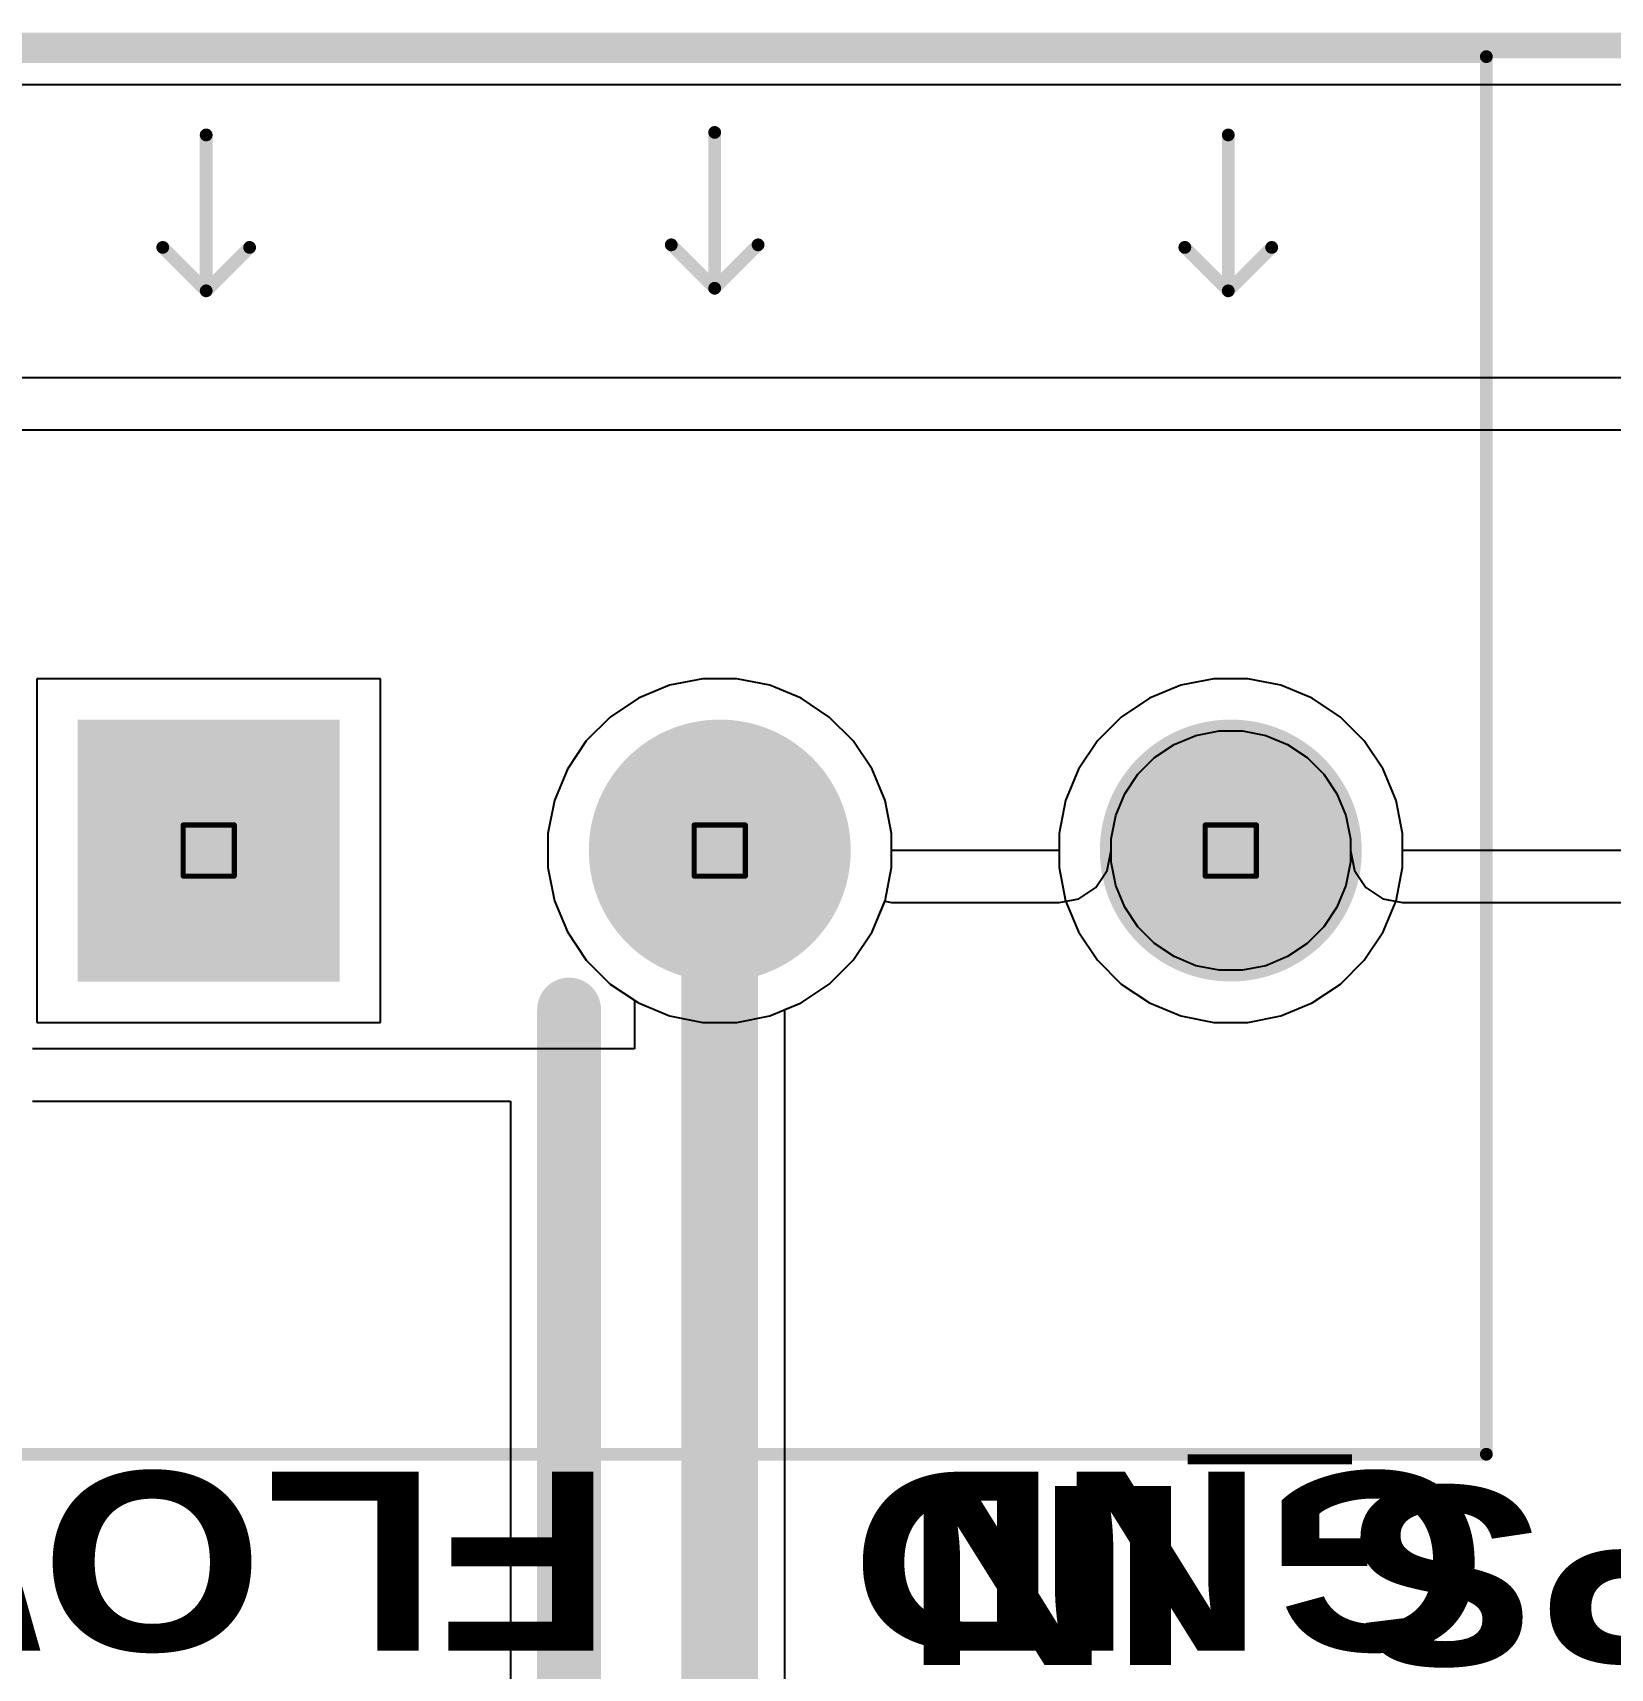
# Model space of a CAD drawing. Header units: inches. Extents: x -25 to 209, y 65 to 158.
# Drawn here: x 28.96 to 44.64, y 103.19 to 119.45 of the extents above; entities that cross this region are included whole.
import ezdxf

# ---------------------------------------------------------------- set-up
doc = ezdxf.new("R2010")
doc.units = ezdxf.units.IN
for name, color, linetype in [('Board Outline', 216, 'Continuous'), ('Bottom Layer', 5, 'Continuous'), ('Bottom Solder', 6, 'Continuous'), ('Drill Drawing', 1, 'Continuous'), ('Multi-Layer', 9, 'Continuous'), ('Pad Holes', 156, 'Continuous'), ('Top Layer', 1, 'Continuous'), ('Top Overlay', 2, 'Continuous'), ('Top Solder', 216, 'Continuous')]:
    doc.layers.add(name, color=color, linetype=linetype)
doc.styles.add('Arial Black_Bold', font='', dxfattribs={"height": 0.2})
doc.styles.get('Arial Black_Bold').set_extended_font_data('Arial Black', bold=True)

# ---------------------------------------------------------------- blocks, each defined once
blk = doc.blocks.new('TB008A_508_03BE_2')
at = {"layer": 'Bottom Layer'}
blk.add_hatch(color=5, dxfattribs=at).paths.add_polyline_path([(-1.20000014, 1.20000014), (1.20000014, 1.20000014), (1.20000014, -1.20000014), (-1.20000014, -1.20000014)])
h = blk.add_hatch(color=5, dxfattribs=at)
edge = h.paths.add_edge_path()
edge.add_arc((5.08000254, 0), 1.20000014, 0, 360)
h = blk.add_hatch(color=5, dxfattribs=at)
edge = h.paths.add_edge_path()
edge.add_arc((10.16, 0), 1.20000014, 0, 360)
at = {"layer": 'Bottom Solder'}
blk.add_hatch(color=6, dxfattribs=at).paths.add_polyline_path([(-1.30160014, 1.30160014), (1.30160014, 1.30160014), (1.30160014, -1.30160014), (-1.30160014, -1.30160014)])
h = blk.add_hatch(color=6, dxfattribs=at)
edge = h.paths.add_edge_path()
edge.add_arc((5.08000254, 0), 1.30160014, 0, 360)
h = blk.add_hatch(color=6, dxfattribs=at)
edge = h.paths.add_edge_path()
edge.add_arc((10.16, 0), 1.30160014, 0, 360)
at = {"layer": 'Multi-Layer'}
h = blk.add_hatch(color=9, dxfattribs=at)
edge = h.paths.add_edge_path()
edge.add_arc((5.08000254, 0), 1.20000014, 0, 360)
h = blk.add_hatch(color=9, dxfattribs=at)
edge = h.paths.add_edge_path()
edge.add_arc((10.16, 0), 1.20000014, 0, 360)
at = {"layer": 'Pad Holes'}
h = blk.add_hatch(color=7, dxfattribs=at)
edge = h.paths.add_edge_path()
edge.add_arc((0, 0), 0.7999984, 0, 360)
h = blk.add_hatch(color=7, dxfattribs=at)
edge = h.paths.add_edge_path()
edge.add_arc((5.08000254, 0), 0.7999984, 0, 360)
h = blk.add_hatch(color=7, dxfattribs=at)
edge = h.paths.add_edge_path()
edge.add_arc((10.16, 0), 0.7999984, 0, 360)
at = {"layer": 'Top Layer'}
blk.add_hatch(color=1, dxfattribs=at).paths.add_polyline_path([(-1.20000014, 1.20000014), (1.20000014, 1.20000014), (1.20000014, -1.20000014), (-1.20000014, -1.20000014)])
h = blk.add_hatch(color=1, dxfattribs=at)
edge = h.paths.add_edge_path()
edge.add_arc((5.08000254, 0), 1.20000014, 0, 360)
h = blk.add_hatch(color=1, dxfattribs=at)
edge = h.paths.add_edge_path()
edge.add_arc((10.16, 0), 1.20000014, 0, 360)
at = {"layer": 'Top Solder'}
blk.add_hatch(color=216, dxfattribs=at).paths.add_polyline_path([(-1.30160014, 1.30160014), (1.30160014, 1.30160014), (1.30160014, -1.30160014), (-1.30160014, -1.30160014)])
h = blk.add_hatch(color=216, dxfattribs=at)
edge = h.paths.add_edge_path()
edge.add_arc((5.08000254, 0), 1.30160014, 0, 360)
h = blk.add_hatch(color=216, dxfattribs=at)
edge = h.paths.add_edge_path()
edge.add_arc((10.16, 0), 1.30160014, 0, 360)
at = {"layer": 'Top Overlay'}
for points in [[(-2.54, 7.88999946, 0.127, 0.127, 0), (12.7, 7.88999946, 0.127, 0.127, 0)], [(-2.54, -6.000000699999999, 0.127, 0.127, 0), (-2.54, 7.88999946, 0.127, 0.127, 0)], [(12.7, -6.000000699999999, 0.127, 0.127, 0), (12.7, 7.88999946, 0.127, 0.127, 0)], [(-0.0254, 5.5626, 0.127, 0.127, 0), (-0.0254, 7.112, 0.127, 0.127, 0)], [(5.02919746, 7.1374, 0.127, 0.127, 0), (5.0292, 5.58799746, 0.127, 0.127, 0)], [(10.1346, 5.5626, 0.127, 0.127, 0), (10.1346, 7.112, 0.127, 0.127, 0)], [(-0.4571999999999999, 5.9944, 0.127, 0.127, 0), (-0.0254, 5.5626, 0.127, 0.127, 0)], [(-0.0254, 5.5626, 0.127, 0.127, 0), (0.4064, 5.9944, 0.127, 0.127, 0)], [(4.597399999999999, 6.019799999999999, 0.127, 0.127, 0), (5.0292, 5.58799746, 0.127, 0.127, 0)], [(5.0292, 5.58799746, 0.127, 0.127, 0), (5.46100254, 6.019799999999999, 0.127, 0.127, 0)], [(9.7028, 5.9944, 0.127, 0.127, 0), (10.1346, 5.5626, 0.127, 0.127, 0)], [(10.1346, 5.5626, 0.127, 0.127, 0), (10.5664, 5.9944, 0.127, 0.127, 0)], [(-2.54, -6.000000699999999, 0.127, 0.127, 0), (12.7, -6.000000699999999, 0.127, 0.127, 0)]]:
    blk.add_lwpolyline(points, format="xyseb", dxfattribs=at)
for points in [[(-2.57175, 7.88999946, 0.0635, 0.0635, 1), (-2.50825, 7.88999946, 0.0635, 0.0635, 1)], [(-2.57175, 7.88999946, 0.0635, 0.0635, 1), (-2.50825, 7.88999946, 0.0635, 0.0635, 1)], [(12.66825, 7.88999946, 0.0635, 0.0635, 1), (12.73175, 7.88999946, 0.0635, 0.0635, 1)], [(12.66825, 7.88999946, 0.0635, 0.0635, 1), (12.73175, 7.88999946, 0.0635, 0.0635, 1)], [(-0.05714999999999999, 7.112, 0.0635, 0.0635, 1), (0.00635, 7.112, 0.0635, 0.0635, 1)], [(4.99744746, 7.1374, 0.0635, 0.0635, 1), (5.06094746, 7.1374, 0.0635, 0.0635, 1)], [(10.10285, 7.112, 0.0635, 0.0635, 1), (10.16635, 7.112, 0.0635, 0.0635, 1)], [(-0.4889499999999999, 5.9944, 0.0635, 0.0635, 1), (-0.42545, 5.9944, 0.0635, 0.0635, 1)], [(0.37465, 5.9944, 0.0635, 0.0635, 1), (0.43815, 5.9944, 0.0635, 0.0635, 1)], [(4.56565, 6.019799999999999, 0.0635, 0.0635, 1), (4.629149999999999, 6.019799999999999, 0.0635, 0.0635, 1)], [(5.429252539999999, 6.019799999999999, 0.0635, 0.0635, 1), (5.49275254, 6.019799999999999, 0.0635, 0.0635, 1)], [(9.67105, 5.9944, 0.0635, 0.0635, 1), (9.734549999999999, 5.9944, 0.0635, 0.0635, 1)], [(10.53465, 5.9944, 0.0635, 0.0635, 1), (10.59815, 5.9944, 0.0635, 0.0635, 1)], [(-0.05714999999999999, 5.5626, 0.0635, 0.0635, 1), (0.00635, 5.5626, 0.0635, 0.0635, 1)], [(-0.05714999999999999, 5.5626, 0.0635, 0.0635, 1), (0.00635, 5.5626, 0.0635, 0.0635, 1)], [(-0.05714999999999999, 5.5626, 0.0635, 0.0635, 1), (0.00635, 5.5626, 0.0635, 0.0635, 1)], [(4.99745, 5.58799746, 0.0635, 0.0635, 1), (5.06095, 5.58799746, 0.0635, 0.0635, 1)], [(4.99745, 5.58799746, 0.0635, 0.0635, 1), (5.06095, 5.58799746, 0.0635, 0.0635, 1)], [(4.99745, 5.58799746, 0.0635, 0.0635, 1), (5.06095, 5.58799746, 0.0635, 0.0635, 1)], [(10.10285, 5.5626, 0.0635, 0.0635, 1), (10.16635, 5.5626, 0.0635, 0.0635, 1)], [(10.10285, 5.5626, 0.0635, 0.0635, 1), (10.16635, 5.5626, 0.0635, 0.0635, 1)], [(10.10285, 5.5626, 0.0635, 0.0635, 1), (10.16635, 5.5626, 0.0635, 0.0635, 1)], [(-2.57175, -6.000000699999999, 0.0635, 0.0635, 1), (-2.50825, -6.000000699999999, 0.0635, 0.0635, 1)], [(-2.57175, -6.000000699999999, 0.0635, 0.0635, 1), (-2.50825, -6.000000699999999, 0.0635, 0.0635, 1)], [(12.66825, -6.000000699999999, 0.0635, 0.0635, 1), (12.73175, -6.000000699999999, 0.0635, 0.0635, 1)], [(12.66825, -6.000000699999999, 0.0635, 0.0635, 1), (12.73175, -6.000000699999999, 0.0635, 0.0635, 1)]]:
    blk.add_lwpolyline(points, format="xyseb", close=True, dxfattribs=at)

msp = doc.modelspace()

# ---------------------------------------------------------------- linework, layer by layer
at = {"layer": 'Board Outline'}
msp.add_lwpolyline([(-20.80000158, 119.32001282, 0.254, 0.254, 0), (73.20000092, 119.32001282, 0.254, 0.254, 0)], format="xyseb", dxfattribs=at)
at = {"layer": 'Bottom Layer'}
for p, q in [((-2.83413708, 118.93156046), (73.37116136, 118.93156046)), ((46.26200044, 116.01794932), (27.50000088, 116.01794678)), ((27.50000088, 115.49999506), (46.26200044, 115.4999976)), ((32.4159118, 113.02700026), (28.99991152, 113.02700026)), ((28.99991152, 113.02700026), (28.99991152, 109.61099998)), ((32.4159118, 109.61099998), (32.4159118, 113.02700026)), ((35.61969, 113.02700026), (35.28970844, 112.96136412)), ((35.9561384, 113.02700026), (35.61969, 113.02700026)), ((36.28611996, 112.96136412), (35.9561384, 113.02700026)), ((40.69968746, 113.02700026), (40.36970589999999, 112.96136412)), ((41.03613585999999, 113.02700026), (40.69968746, 113.02700026)), ((41.36611741999999, 112.96136412), (41.03613585999999, 113.02700026)), ((34.9788734, 112.83261152), (34.69912796, 112.64569038)), ((35.28970844, 112.96136412), (34.9788734, 112.83261152)), ((36.596955, 112.83261152), (36.28611996, 112.96136412)), ((36.87670044, 112.64569038), (36.596955, 112.83261152)), ((40.05887086, 112.83261152), (39.77912542, 112.64569038)), ((40.36970589999999, 112.96136412), (40.05887086, 112.83261152)), ((41.67695246, 112.83261152), (41.36611741999999, 112.96136412)), ((41.95669789999999, 112.64569038), (41.67695246, 112.83261152)), ((34.69912796, 112.64569038), (34.46122394, 112.40778636)), ((37.11460446, 112.40778636), (36.87670044, 112.64569038)), ((39.77912542, 112.64569038), (39.5412214, 112.40778636)), ((40.52078763999999, 112.46331584), (40.75070336, 112.50904854)), ((40.75070336, 112.50904854), (40.98511995999999, 112.50904854)), ((40.98511995999999, 112.50904854), (41.21503568, 112.46331584)), ((42.19460192, 112.40778636), (41.95669789999999, 112.64569038)), ((34.46122394, 112.40778636), (34.2743028, 112.12804092)), ((37.3015256, 112.12804092), (37.11460446, 112.40778636)), ((39.5412214, 112.40778636), (39.35430026, 112.12804092)), ((40.10930764, 112.24337724), (40.30420692, 112.37360558)), ((40.30420692, 112.37360558), (40.52078763999999, 112.46331584)), ((41.21503568, 112.46331584), (41.43161131999999, 112.37360812)), ((41.43161131999999, 112.37360812), (41.6265233, 112.24337216)), ((42.38152306, 112.12804092), (42.19460192, 112.40778636)), ((39.94353962, 112.07761176), (40.10930764, 112.24337724)), ((41.6265233, 112.24337216), (41.79228877999999, 112.07760414)), ((34.2743028, 112.12804092), (34.1455502, 111.81720588)), ((37.4302782, 111.81720588), (37.3015256, 112.12804092)), ((39.35430026, 112.12804092), (39.22554766, 111.81720588)), ((39.81330366, 111.88269978), (39.94353962, 112.07761176)), ((41.79228877999999, 112.07760414), (41.92251712, 111.88270486)), ((42.51027566, 111.81720588), (42.38152306, 112.12804092)), ((39.72359594, 111.66612414), (39.81330366, 111.88269978)), ((41.92251712, 111.88270486), (42.01222737999999, 111.66612414)), ((34.1455502, 111.81720588), (34.07991405999999, 111.48722432)), ((37.49591434, 111.48722432), (37.4302782, 111.81720588)), ((39.22554766, 111.81720588), (39.15991152, 111.48722432)), ((42.5759118, 111.48722432), (42.51027566, 111.81720588)), ((39.67786324, 111.43620842), (39.72359594, 111.66612414)), ((42.01222737999999, 111.66612414), (42.05796008, 111.43620842)), ((34.07991405999999, 111.48722432), (34.07991405999999, 111.15077592)), ((37.49591434, 111.15077592), (37.49591434, 111.48722432)), ((39.15991152, 111.48722432), (39.15991152, 111.15077592)), ((39.67786324, 111.20179182), (39.67786324, 111.43620842)), ((42.05796008, 111.43620842), (42.05796008, 111.20179182)), ((42.5759118, 111.15077592), (42.5759118, 111.48722432)), ((39.72359594, 110.9718761), (39.67786324, 111.20179182)), ((42.05796008, 111.20179182), (42.01222737999999, 110.9718761)), ((34.07991405999999, 111.15077592), (34.1455502, 110.82079436)), ((37.4302782, 110.82079436), (37.49591434, 111.15077592)), ((39.15991152, 111.15077592), (39.22554766, 110.82079436)), ((42.51027566, 110.82079436), (42.5759118, 111.15077592)), ((39.8133062, 110.75529538), (39.72359594, 110.9718761)), ((42.01222737999999, 110.9718761), (41.92251966, 110.75530046)), ((34.1455502, 110.82079436), (34.2743028, 110.50995932)), ((37.3015256, 110.50995932), (37.4302782, 110.82079436)), ((39.22554766, 110.82079436), (39.35430026, 110.50995932)), ((39.94353453999999, 110.5603961), (39.8133062, 110.75529538)), ((41.92251966, 110.75530046), (41.7922837, 110.56038848)), ((42.38152306, 110.50995932), (42.51027566, 110.82079436)), ((40.10930002, 110.39462808), (39.94353453999999, 110.5603961)), ((41.7922837, 110.56038848), (41.62651568, 110.394623)), ((34.2743028, 110.50995932), (34.46122394, 110.23021388)), ((37.11460446, 110.23021388), (37.3015256, 110.50995932)), ((39.35430026, 110.50995932), (39.5412214, 110.23021388)), ((40.304212, 110.26439212), (40.10930002, 110.39462808)), ((41.62651568, 110.394623), (41.4316164, 110.26439466)), ((42.19460192, 110.23021388), (42.38152306, 110.50995932)), ((34.46122394, 110.23021388), (34.69912796, 109.99230986)), ((36.87670044, 109.99230986), (37.11460446, 110.23021388)), ((39.5412214, 110.23021388), (39.77912542, 109.99230986)), ((40.52078763999999, 110.1746844), (40.304212, 110.26439212)), ((41.4316164, 110.26439466), (41.21503568, 110.1746844)), ((41.95669789999999, 109.99230986), (42.19460192, 110.23021388)), ((40.75070336, 110.1289517), (40.52078763999999, 110.1746844)), ((40.98511995999999, 110.1289517), (40.75070336, 110.1289517)), ((41.21503568, 110.1746844), (40.98511995999999, 110.1289517)), ((34.69912796, 109.99230986), (34.9788734, 109.80538872)), ((36.596955, 109.80538872), (36.87670044, 109.99230986)), ((39.77912542, 109.99230986), (40.05887086, 109.80538872)), ((41.67695246, 109.80538872), (41.95669789999999, 109.99230986)), ((34.9788734, 109.80538872), (35.28970844, 109.67663612)), ((36.28611996, 109.67663612), (36.596955, 109.80538872)), ((40.05887086, 109.80538872), (40.36970589999999, 109.67663612)), ((41.36611741999999, 109.67663612), (41.67695246, 109.80538872)), ((28.99991152, 109.61099998), (32.4159118, 109.61099998)), ((35.28970844, 109.67663612), (35.61969, 109.61099998)), ((35.61969, 109.61099998), (35.9561384, 109.61099998)), ((35.9561384, 109.61099998), (36.28611996, 109.67663612)), ((40.36970589999999, 109.67663612), (40.69968746, 109.61099998)), ((40.69968746, 109.61099998), (41.03613585999999, 109.61099998)), ((41.03613585999999, 109.61099998), (41.36611741999999, 109.67663612))]:
    msp.add_line(p, q, dxfattribs=at)
at = {"layer": 'Drill Drawing'}
for points in [[(30.45391166, 111.57300012, 0.0508, 0.0508, 0), (30.96191166, 111.57300012, 0.0508, 0.0508, 0)], [(30.45391166, 111.06500012, 0.0508, 0.0508, 0), (30.45391166, 111.57300012, 0.0508, 0.0508, 0)], [(30.96191166, 111.06500012, 0.0508, 0.0508, 0), (30.96191166, 111.57300012, 0.0508, 0.0508, 0)], [(35.5339142, 111.57300012, 0.0508, 0.0508, 0), (36.0419142, 111.57300012, 0.0508, 0.0508, 0)], [(35.5339142, 111.06500012, 0.0508, 0.0508, 0), (35.5339142, 111.57300012, 0.0508, 0.0508, 0)], [(36.0419142, 111.06500012, 0.0508, 0.0508, 0), (36.0419142, 111.57300012, 0.0508, 0.0508, 0)], [(40.61391165999999, 111.57300012, 0.0508, 0.0508, 0), (41.12191165999999, 111.57300012, 0.0508, 0.0508, 0)], [(40.61391165999999, 111.06500012, 0.0508, 0.0508, 0), (40.61391165999999, 111.57300012, 0.0508, 0.0508, 0)], [(41.12191165999999, 111.06500012, 0.0508, 0.0508, 0), (41.12191165999999, 111.57300012, 0.0508, 0.0508, 0)], [(30.45391166, 111.06500012, 0.0508, 0.0508, 0), (30.96191166, 111.06500012, 0.0508, 0.0508, 0)], [(35.5339142, 111.06500012, 0.0508, 0.0508, 0), (36.0419142, 111.06500012, 0.0508, 0.0508, 0)], [(40.61391165999999, 111.06500012, 0.0508, 0.0508, 0), (41.12191165999999, 111.06500012, 0.0508, 0.0508, 0)]]:
    msp.add_lwpolyline(points, format="xyseb", dxfattribs=at)
for points in [[(30.44121166, 111.57300012, 0.0254, 0.0254, 1), (30.46661166, 111.57300012, 0.0254, 0.0254, 1)], [(30.44121166, 111.57300012, 0.0254, 0.0254, 1), (30.46661166, 111.57300012, 0.0254, 0.0254, 1)], [(30.94921166, 111.57300012, 0.0254, 0.0254, 1), (30.97461166, 111.57300012, 0.0254, 0.0254, 1)], [(30.94921166, 111.57300012, 0.0254, 0.0254, 1), (30.97461166, 111.57300012, 0.0254, 0.0254, 1)], [(35.5212142, 111.57300012, 0.0254, 0.0254, 1), (35.5466142, 111.57300012, 0.0254, 0.0254, 1)], [(35.5212142, 111.57300012, 0.0254, 0.0254, 1), (35.5466142, 111.57300012, 0.0254, 0.0254, 1)], [(36.0292142, 111.57300012, 0.0254, 0.0254, 1), (36.0546142, 111.57300012, 0.0254, 0.0254, 1)], [(36.0292142, 111.57300012, 0.0254, 0.0254, 1), (36.0546142, 111.57300012, 0.0254, 0.0254, 1)], [(40.60121166, 111.57300012, 0.0254, 0.0254, 1), (40.62661166, 111.57300012, 0.0254, 0.0254, 1)], [(40.60121166, 111.57300012, 0.0254, 0.0254, 1), (40.62661166, 111.57300012, 0.0254, 0.0254, 1)], [(41.10921166, 111.57300012, 0.0254, 0.0254, 1), (41.13461166, 111.57300012, 0.0254, 0.0254, 1)], [(41.10921166, 111.57300012, 0.0254, 0.0254, 1), (41.13461166, 111.57300012, 0.0254, 0.0254, 1)], [(30.44121166, 111.06500012, 0.0254, 0.0254, 1), (30.46661166, 111.06500012, 0.0254, 0.0254, 1)], [(30.44121166, 111.06500012, 0.0254, 0.0254, 1), (30.46661166, 111.06500012, 0.0254, 0.0254, 1)], [(30.94921166, 111.06500012, 0.0254, 0.0254, 1), (30.97461166, 111.06500012, 0.0254, 0.0254, 1)], [(30.94921166, 111.06500012, 0.0254, 0.0254, 1), (30.97461166, 111.06500012, 0.0254, 0.0254, 1)], [(35.5212142, 111.06500012, 0.0254, 0.0254, 1), (35.5466142, 111.06500012, 0.0254, 0.0254, 1)], [(35.5212142, 111.06500012, 0.0254, 0.0254, 1), (35.5466142, 111.06500012, 0.0254, 0.0254, 1)], [(36.0292142, 111.06500012, 0.0254, 0.0254, 1), (36.0546142, 111.06500012, 0.0254, 0.0254, 1)], [(36.0292142, 111.06500012, 0.0254, 0.0254, 1), (36.0546142, 111.06500012, 0.0254, 0.0254, 1)], [(40.60121166, 111.06500012, 0.0254, 0.0254, 1), (40.62661166, 111.06500012, 0.0254, 0.0254, 1)], [(40.60121166, 111.06500012, 0.0254, 0.0254, 1), (40.62661166, 111.06500012, 0.0254, 0.0254, 1)], [(41.10921166, 111.06500012, 0.0254, 0.0254, 1), (41.13461166, 111.06500012, 0.0254, 0.0254, 1)], [(41.10921166, 111.06500012, 0.0254, 0.0254, 1), (41.13461166, 111.06500012, 0.0254, 0.0254, 1)]]:
    msp.add_lwpolyline(points, format="xyseb", close=True, dxfattribs=at)
at = {"layer": 'Top Layer'}
for p, q in [((-6.352087879999999, 118.93156046), (60.54113876, 118.93156046)), ((35.61969, 113.02700026), (35.28970844, 112.96136412)), ((35.9561384, 113.02700026), (35.61969, 113.02700026)), ((36.28611996, 112.96136412), (35.9561384, 113.02700026)), ((40.69968746, 113.02700026), (40.36970589999999, 112.96136412)), ((41.03613585999999, 113.02700026), (40.69968746, 113.02700026)), ((41.36611741999999, 112.96136412), (41.03613585999999, 113.02700026)), ((34.9788734, 112.83261152), (34.69912796, 112.64569038)), ((35.28970844, 112.96136412), (34.9788734, 112.83261152)), ((36.596955, 112.83261152), (36.28611996, 112.96136412)), ((36.87670044, 112.64569038), (36.596955, 112.83261152)), ((40.05887086, 112.83261152), (39.77912542, 112.64569038)), ((40.36970589999999, 112.96136412), (40.05887086, 112.83261152)), ((41.67695246, 112.83261152), (41.36611741999999, 112.96136412)), ((41.95669789999999, 112.64569038), (41.67695246, 112.83261152)), ((34.69912796, 112.64569038), (34.46122394, 112.40778636)), ((37.11460446, 112.40778636), (36.87670044, 112.64569038)), ((39.77912542, 112.64569038), (39.5412214, 112.40778636)), ((40.52078763999999, 112.46331584), (40.75070336, 112.50904854)), ((40.75070336, 112.50904854), (40.98511995999999, 112.50904854)), ((40.98511995999999, 112.50904854), (41.21503568, 112.46331584)), ((42.19460192, 112.40778636), (41.95669789999999, 112.64569038)), ((34.46122394, 112.40778636), (34.2743028, 112.12804092)), ((37.3015256, 112.12804092), (37.11460446, 112.40778636)), ((39.5412214, 112.40778636), (39.35430026, 112.12804092)), ((40.10930764, 112.24337724), (40.30420692, 112.37360558)), ((40.30420692, 112.37360558), (40.52078763999999, 112.46331584)), ((41.21503568, 112.46331584), (41.43161131999999, 112.37360812)), ((41.43161131999999, 112.37360812), (41.6265233, 112.24337216)), ((42.38152306, 112.12804092), (42.19460192, 112.40778636)), ((39.94353962, 112.07761176), (40.10930764, 112.24337724)), ((41.6265233, 112.24337216), (41.79228877999999, 112.07760414)), ((34.2743028, 112.12804092), (34.1455502, 111.81720588)), ((37.4302782, 111.81720588), (37.3015256, 112.12804092)), ((39.35430026, 112.12804092), (39.22554766, 111.81720588)), ((39.81330366, 111.88269978), (39.94353962, 112.07761176)), ((41.79228877999999, 112.07760414), (41.92251712, 111.88270486)), ((42.51027566, 111.81720588), (42.38152306, 112.12804092)), ((39.72359594, 111.66612414), (39.81330366, 111.88269978)), ((41.92251712, 111.88270486), (42.01222737999999, 111.66612414)), ((34.1455502, 111.81720588), (34.07991405999999, 111.48722432)), ((37.49591434, 111.48722432), (37.4302782, 111.81720588)), ((39.22554766, 111.81720588), (39.15991152, 111.48722432)), ((42.5759118, 111.48722432), (42.51027566, 111.81720588)), ((39.67786324, 111.43620842), (39.72359594, 111.66612414)), ((42.01222737999999, 111.66612414), (42.05796008, 111.43620842)), ((34.07991405999999, 111.48722432), (34.07991405999999, 111.15077592)), ((37.49591434, 111.31900012), (37.49591434, 111.48722432)), ((39.15991152, 111.48722432), (39.15991152, 111.31900012)), ((39.67786324, 111.31900012), (39.67786324, 111.43620842)), ((42.05796008, 111.43620842), (42.05796008, 111.31900266)), ((42.5759118, 111.31900266), (42.5759118, 111.48722432)), ((39.15991152, 111.31900012), (37.49591434, 111.31900012)), ((39.63843736, 111.12078868), (39.67786324, 111.31900012)), ((42.05796008, 111.31900266), (42.09738596, 111.12079122)), ((46.77991152, 111.31900266), (42.5759118, 111.31900266)), ((34.07991405999999, 111.15077592), (34.1455502, 110.82079436)), ((39.5261592, 110.95275244), (39.63843736, 111.12078868)), ((42.09738596, 111.12079122), (42.20966412, 110.95275498)), ((39.35812296, 110.84047428), (39.5261592, 110.95275244)), ((42.20966412, 110.95275498), (42.37770036, 110.84047682)), ((34.1455502, 110.82079436), (34.2743028, 110.50995932)), ((37.3015256, 110.50995932), (37.42771788, 110.814612)), ((37.42771788, 110.814612), (37.49591434, 110.8010484)), ((37.49591434, 110.8010484), (39.15991152, 110.8010484)), ((39.15991152, 110.8010484), (39.35812296, 110.84047428)), ((42.37770036, 110.84047682), (42.5759118, 110.80105094)), ((42.5759118, 110.80105094), (46.77991152, 110.80105094)), ((34.2743028, 110.50995932), (34.46122394, 110.23021388)), ((37.11460446, 110.23021388), (37.3015256, 110.50995932)), ((34.46122394, 110.23021388), (34.69912796, 109.99230986)), ((36.87670044, 109.99230986), (37.11460446, 110.23021388)), ((34.69912796, 109.99230986), (34.93938402, 109.83177424)), ((36.596955, 109.80538872), (36.87670044, 109.99230986)), ((34.93938402, 109.83177424), (34.93938402, 109.347)), ((36.43535258, 109.73844956), (36.596955, 109.80538872)), ((36.43535258, 101.84500078), (36.43535258, 109.73844956)), ((34.93938402, 109.347), (28.956, 109.347)), ((28.956, 108.82904828), (33.70730368, 108.82904828)), ((33.70730368, 108.82904828), (33.70730368, 106.38558606)), ((33.70730368, 106.38558606), (33.70735194, 106.38533968)), ((33.70735194, 106.38533968), (33.70730368, 106.38509076)), ((33.70730368, 106.38509076), (33.70730622, 106.3821088)), ((33.70730622, 106.3821088), (33.70730622, 98.79117656))]:
    msp.add_line(p, q, dxfattribs=at)
for points in [[(35.78791166, 101.16709002, 0.7619999999999999, 0.7619999999999999, 0), (35.78791166, 111.31900012, 0.7619999999999999, 0.7619999999999999, 0)], [(34.29, 109.73844956, 0.635, 0.635, 0), (34.29000254, 109.73844956, 0.635, 0.635, 0)], [(34.29, 106.38558606, 0.635, 0.635, 0), (34.29, 109.73844956, 0.635, 0.635, 0)], [(34.29, 106.38558606, 0.635, 0.635, 0), (34.29000254, 106.3826041, 0.635, 0.635, 0)], [(34.29000254, 98.09283912, 0.635, 0.635, 0), (34.29000254, 106.3826041, 0.635, 0.635, 0)]]:
    msp.add_lwpolyline(points, format="xyseb", dxfattribs=at)
for points in [[(35.59741166, 111.31900012, 0.3809999999999999, 0.3809999999999999, 1), (35.97841166, 111.31900012, 0.3809999999999999, 0.3809999999999999, 1)], [(34.13125, 109.73844956, 0.3175, 0.3175, 1), (34.44875, 109.73844956, 0.3175, 0.3175, 1)], [(34.13125, 109.73844956, 0.3175, 0.3175, 1), (34.44875, 109.73844956, 0.3175, 0.3175, 1)], [(34.13125254, 109.73844956, 0.3175, 0.3175, 1), (34.44875254, 109.73844956, 0.3175, 0.3175, 1)], [(34.13125, 106.38558606, 0.3175, 0.3175, 1), (34.44875, 106.38558606, 0.3175, 0.3175, 1)], [(34.13125, 106.38558606, 0.3175, 0.3175, 1), (34.44875, 106.38558606, 0.3175, 0.3175, 1)], [(34.13125254, 106.3826041, 0.3175, 0.3175, 1), (34.44875254, 106.3826041, 0.3175, 0.3175, 1)], [(34.13125254, 106.3826041, 0.3175, 0.3175, 1), (34.44875254, 106.3826041, 0.3175, 0.3175, 1)]]:
    msp.add_lwpolyline(points, format="xyseb", close=True, dxfattribs=at)

# ---------------------------------------------------------------- block references
msp.add_blockref('TB008A_508_03BE_2', (30.70791166, 111.31900012))

# ---------------------------------------------------------------- texts
at = {"layer": 'Top Overlay', "style": 'Arial Black_Bold'}
for s, p in [('GND   FLOW-3   12V', (43.40791166, 105.14518722)), ('GND     PS_IN', (56.10390861999999, 105.00199218))]:
    msp.add_text(s, height=1.778, rotation=180, dxfattribs=at).set_placement(p)

doc.saveas('drawing.dxf')
